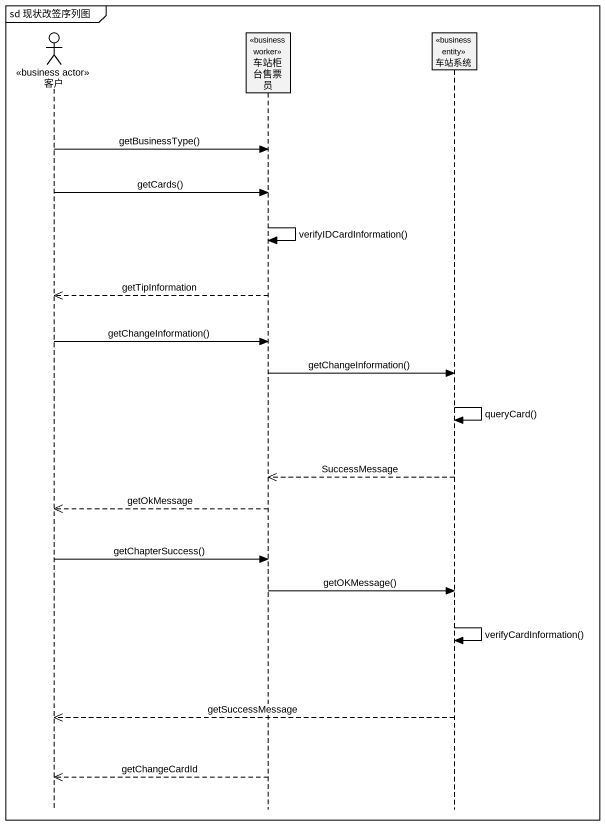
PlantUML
@startuml
mainframe sd 现状改签序列图
hide footbox
actor 客户 <<business actor>>
participant 车站柜台售票员 <<business worker>>
participant 车站系统 <<business entity>>

客户 -> 车站柜台售票员 : getBusinessType()
客户 -> 车站柜台售票员 : getCards()
车站柜台售票员 -> 车站柜台售票员 : verifyIDCardInformation()
车站柜台售票员 -->> 客户 : getTipInformation
客户 -> 车站柜台售票员 : getChangeInformation()
车站柜台售票员 -> 车站系统 : getChangeInformation()
车站系统 -> 车站系统 : queryCard()
车站系统 -->> 车站柜台售票员 : SuccessMessage
车站柜台售票员 -->> 客户 : getOkMessage
客户 -> 车站柜台售票员 : getChapterSuccess()
车站柜台售票员 -> 车站系统 : getOKMessage()
车站系统 -> 车站系统 : verifyCardInformation()
车站系统 -->> 客户 : getSuccessMessage
车站柜台售票员 -->> 客户 : getChangeCardId
@enduml
